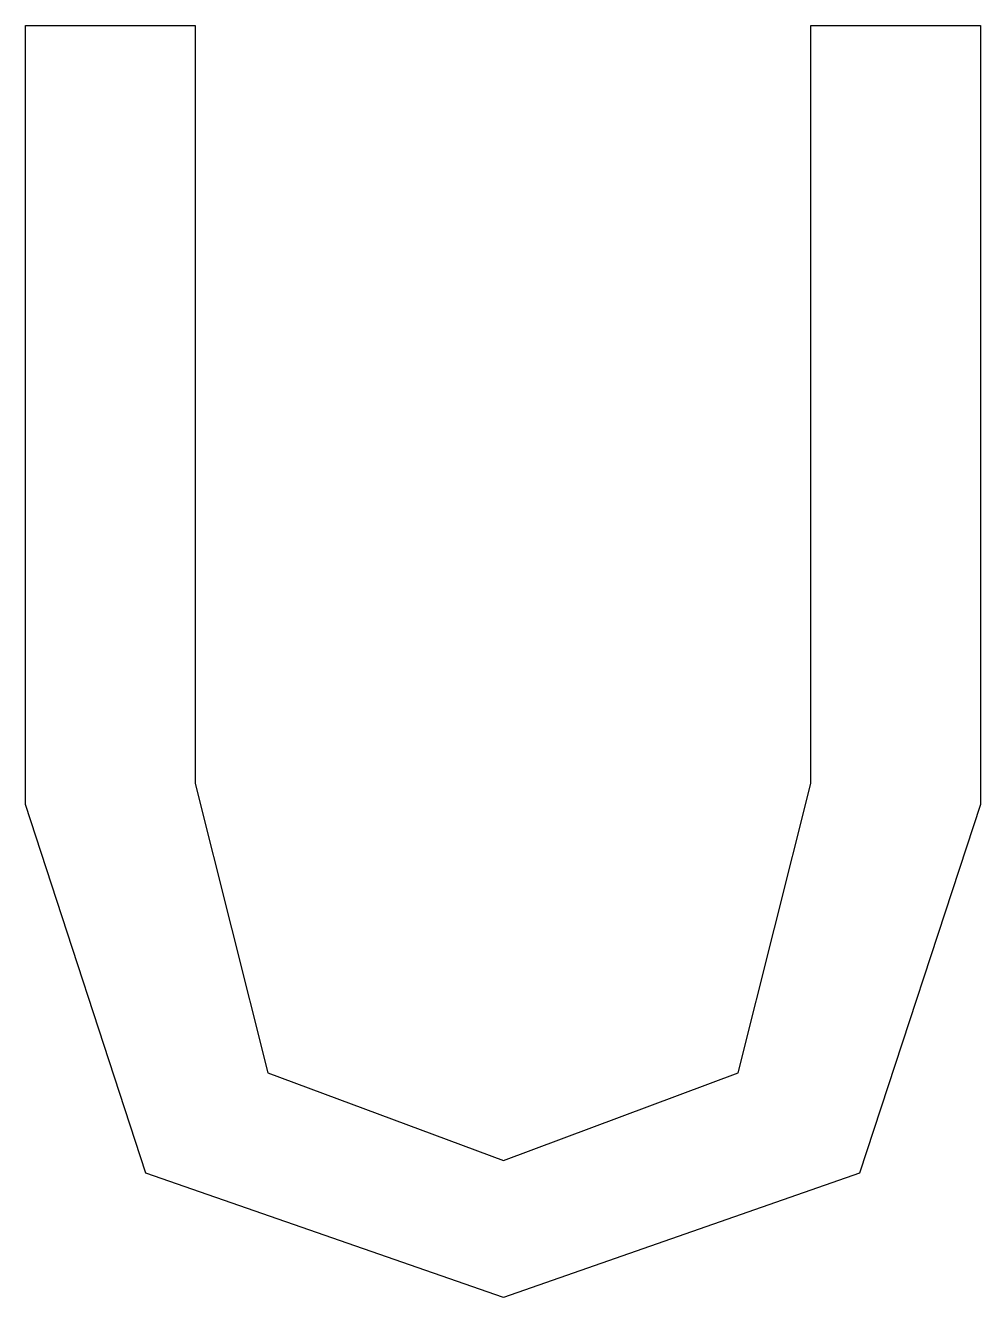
# Model space of a CAD drawing. Extents: x -2.74 to 3.56, y -3.83 to 4.56.
import ezdxf

# ---------------------------------------------------------------- set-up
doc = ezdxf.new("R2010")
doc.units = 0
doc.layers.get('0').update_dxf_attribs({"linetype": 'CONTINUOUS'})

msp = doc.modelspace()

# ---------------------------------------------------------------- linework, layer by layer
at = {"color": 7}
msp.add_lwpolyline([(-2.740643, 4.559351), (-1.621674, 4.559351), (-1.621674, -0.440171), (-1.142119, -2.347378), (0.41231, -2.926153), (1.961224, -2.347378), (2.440782, -0.440171), (2.440782, 4.559351), (3.559748, 4.559351), (3.559748, -0.577977), (2.760486, -3.008836), (0.41231, -3.830145), (-1.946893, -3.008836), (-2.740643, -0.577977), (-2.740643, 4.559351)], dxfattribs=at)

doc.saveas('drawing.dxf')
